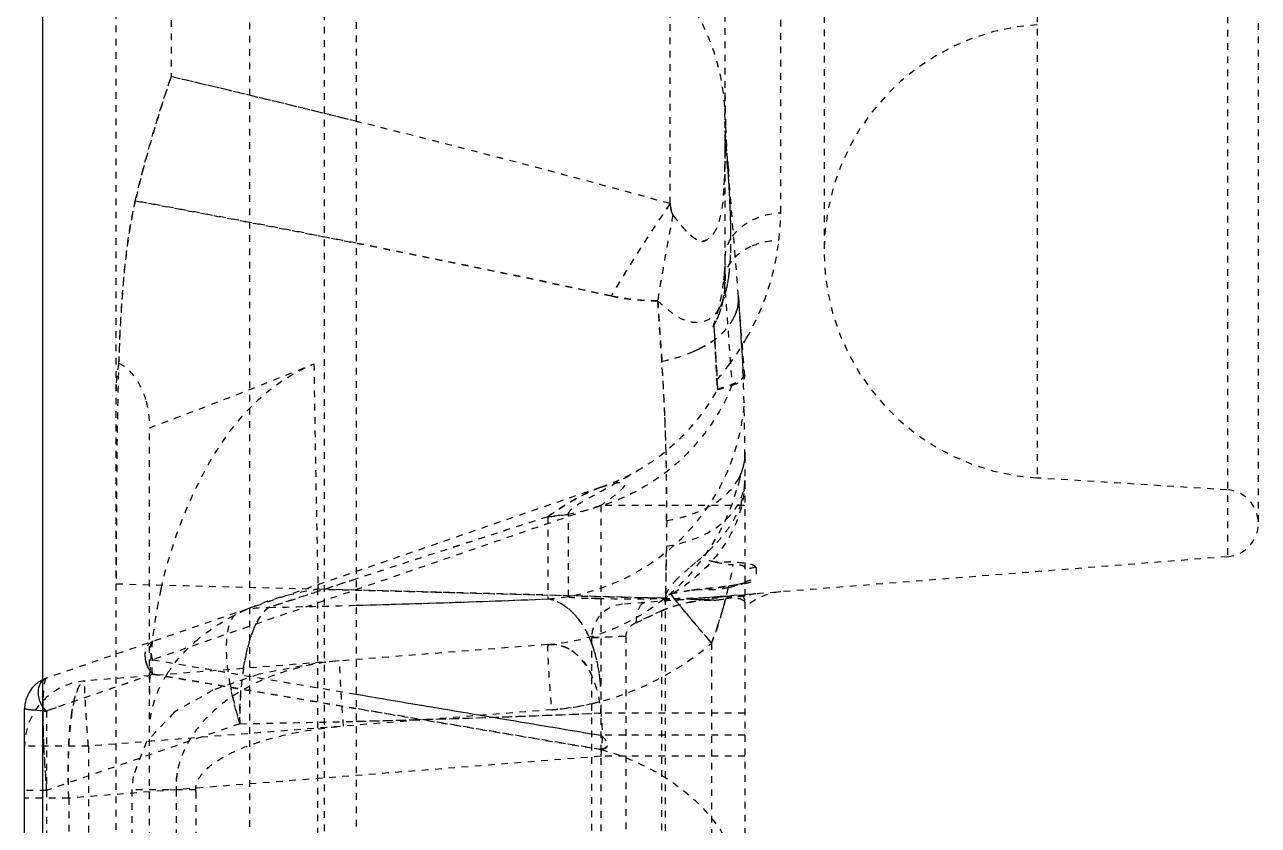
# Model space of a CAD drawing. Header units: millimetres. Extents: x 2748 to 3320, y 1427 to 1884.
# Drawn here: x 3198.89 to 3217.45, y 1609.92 to 1621.97 of the extents above; entities that cross this region are included whole.
import ezdxf

# ---------------------------------------------------------------- set-up
doc = ezdxf.new("R2010")
doc.units = ezdxf.units.MM
doc.linetypes.add('HIDDEN', pattern=[0.2, 0.1, -0.1])
doc.layers.add('21', color=7, linetype='Continuous')

msp = doc.modelspace()

# ---------------------------------------------------------------- linework, layer by layer
at = {"layer": '21', "color": 8, "linetype": 'HIDDEN'}
for p, q in [((3200.269, 1586.253), (3200.269, 1773.081)), ((3202.279, 1759.399), (3202.279, 1586.253)), ((3201.099, 1758.635), (3201.099, 1621.184)), ((3209.434, 1618.215), (3209.434, 1756.243)), ((3216.99, 1731.69), (3216.99, 1613.962)), ((3217.454, 1731.188), (3217.454, 1614.465)), ((3214.126, 1730.506), (3214.126, 1615.146)), ((3210.922, 1727.096), (3210.922, 1618.556)), ((3208.604, 1619.274), (3208.604, 1668.765)), ((3203.407, 1646.734), (3203.394, 1593.191)), ((3203.881, 1646.605), (3203.881, 1593.632)), ((3210.268, 1619.139), (3210.268, 1625.533)), ((3209.729, 1616.681), (3209.434, 1620.367)), ((3209.482, 1619.768), (3209.468, 1619.952)), ((3209.476, 1619.839), (3209.482, 1619.765)), ((3209.417, 1618.159), (3209.536, 1616.544)), ((3209.634, 1617.87), (3209.705, 1616.674)), ((3208.418, 1617.814), (3208.481, 1616.902)), ((3208.481, 1616.902), (3208.418, 1617.814)), ((3209.252, 1617.424), (3209.25, 1617.417)), ((3209.26, 1617.446), (3209.314, 1616.465)), ((3209.325, 1616.485), (3209.276, 1617.221)), ((3209.276, 1617.221), (3209.287, 1617.045)), ((3209.287, 1617.045), (3209.299, 1616.847)), ((3209.299, 1616.847), (3209.313, 1616.627)), ((3209.316, 1616.578), (3209.313, 1616.627)), ((3209.323, 1616.479), (3209.316, 1616.578)), ((3209.729, 1616.675), (3209.729, 1616.676)), ((3209.729, 1616.674), (3209.729, 1616.675)), ((3209.319, 1616.475), (3209.32, 1616.475)), ((3209.325, 1616.485), (3209.323, 1616.479)), ((3200.771, 1579.116), (3200.771, 1615.899)), ((3209.729, 1615.476), (3209.729, 1589.407)), ((3216.982, 1614.968), (3214.126, 1615.146)), ((3207.561, 1615.006), (3199.221, 1612.134)), ((3207.561, 1614.733), (3200.821, 1612.412)), ((3207.561, 1614.733), (3207.561, 1602.086)), ((3209.729, 1614.733), (3207.561, 1614.733)), ((3206.766, 1614.564), (3206.766, 1613.326)), ((3207.075, 1613.365), (3207.075, 1614.601)), ((3208.553, 1614.508), (3208.549, 1614.122)), ((3208.545, 1613.756), (3208.549, 1614.129)), ((3216.99, 1613.962), (3207.887, 1613.246)), ((3209.897, 1613.8), (3209.897, 1613.624)), ((3208.542, 1613.388), (3208.545, 1613.756)), ((3203.304, 1613.539), (3203.306, 1613.475)), ((3203.306, 1586.783), (3203.306, 1613.475)), ((3203.881, 1613.46), (3203.306, 1613.475)), ((3208.966, 1613.462), (3208.928, 1613.46)), ((3209.711, 1613.562), (3209.729, 1613.573)), ((3208.224, 1613.345), (3207.89, 1613.354)), ((3208.467, 1613.339), (3208.224, 1613.345)), ((3208.529, 1613.337), (3208.467, 1613.339)), ((3208.529, 1613.337), (3208.529, 1587.926)), ((3208.541, 1613.388), (3208.53, 1613.337)), ((3208.477, 1613.148), (3208.477, 1589.407)), ((3207.424, 1612.745), (3207.938, 1612.765)), ((3207.938, 1612.765), (3207.424, 1612.745)), ((3207.424, 1612.745), (3207.424, 1596.846)), ((3207.938, 1612.765), (3207.939, 1596.846)), ((3206.766, 1612.641), (3199.802, 1612.093)), ((3209.228, 1612.662), (3209.228, 1600.541)), ((3203.624, 1612.394), (3203.267, 1612.356)), ((3199.221, 1611.644), (3200.821, 1612.195)), ((3200.821, 1612.195), (3200.269, 1611.998)), ((3199.37, 1611.69), (3199.221, 1611.64)), ((3199.221, 1611.644), (3199.221, 1608.235)), ((3206.835, 1611.66), (3199.853, 1611.111)), ((3207.561, 1611.608), (3207.424, 1611.603)), ((3209.729, 1611.608), (3207.561, 1611.608)), ((3202.132, 1611.449), (3199.221, 1610.446)), ((3209.729, 1611.276), (3207.561, 1611.276)), ((3199.853, 1611.111), (3198.894, 1611.111)), ((3199.853, 1611.111), (3199.853, 1604.085)), ((3207.561, 1610.959), (3199.559, 1610.329)), ((3209.729, 1610.959), (3207.561, 1610.959)), ((3200.524, 1610.657), (3200.507, 1610.456)), ((3199.221, 1610.446), (3198.894, 1610.446)), ((3200.507, 1610.456), (3200.507, 1604.286)), ((3201.467, 1610.456), (3200.507, 1610.456)), ((3201.172, 1610.456), (3201.172, 1604.286)), ((3199.559, 1610.329), (3198.894, 1610.329)), ((3199.559, 1610.329), (3199.559, 1604.842)), ((3201.467, 1610.423), (3201.467, 1604.286))]:
    msp.add_line(p, q, dxfattribs=at)
at = {"layer": '21', "color": 7, "linetype": 'Continuous'}
for p, q in [((3199.164, 1657.251), (3199.164, 1507.826)), ((3198.894, 1604.085), (3198.894, 1611.676))]:
    msp.add_line(p, q, dxfattribs=at)
at = {"layer": '21', "color": 8, "linetype": 'HIDDEN'}
for points in [[(3209.469, 1619.933), (3209.443, 1620.445), (3209.434, 1620.961)], [(3209.448, 1613.517), (3209.251, 1613.492), (3209.019, 1613.469), (3208.967, 1613.465)], [(3209.711, 1613.562), (3209.715, 1613.564), (3209.695, 1613.559), (3209.599, 1613.54), (3209.448, 1613.517)], [(3203.267, 1612.356), (3202.417, 1612.193), (3201.726, 1611.955)], [(3201.726, 1611.955), (3201.145, 1611.622), (3200.726, 1611.179), (3200.524, 1610.657)]]:
    msp.add_lwpolyline(points, dxfattribs=at)
for centre, radius, start, end in [((3206.218, 1620.532), 3.216, 0, 70.9999), ((3214.339, 1618.556), 3.417, 93.5697, 266.4303), ((3145.028, 1383.01), 244.686, 76.08223, 76.75264), ((3160.363, 1444.875), 180.948, 74.5378, 76.08345), ((3185.254, 1620.291), 24.18, 359.5271, 0.0175), ((3212.983, 1620.3), 3.548, 180.0291, 189.1836), ((3212.948, 1620.298), 3.514, 180.0012, 183.0738), ((3213.017, 1620.305), 3.583, 186.1367, 189.1701), ((3186.625, 1618.213), 22.905, 2.6009, 3.8069), ((3204.006, 1619.86), 5.421, 355.1395, 356.7762), ((3150.097, 1346.888), 277.062, 78.80633, 79.50602), ((3229.723, 1604.844), 25.578, 145.6556, 149.3464), ((3229.177, 1605.191), 24.932, 145.6077, 149.3942), ((3196.81, 1618.672), 12.71, 0.8229, 2.6167), ((3240.416, 1612.785), 32.391, 168.7498, 171.068), ((3239.357, 1612.974), 31.315, 168.71, 171.1078), ((3163.309, 1413.132), 209.514, 77.76258, 78.83415), ((3206.42, 1619.172), 3.848, 342.0624, 353.2947), ((3206.218, 1618.489), 3.216, 340.6442, 360), ((3206.964, 1618.459), 2.47, 357.4481, 359.9871), ((3205.825, 1618.537), 3.612, 353.5127, 355.277), ((3206.519, 1618.479), 2.916, 355.2791, 357.4448), ((3179.714, 1615.476), 30.015, 0, 4.5739), ((3206.364, 1619.192), 3.908, 330.3555, 342.0358), ((3206.32, 1619.217), 3.958, 323.2304, 330.3618), ((3208.063, 1619.088), 2.225, 280.8413, 293.5034), ((3208.157, 1618.869), 1.987, 293.5253, 296.4062), ((3164.07, 1713.75), 104.507, 290.5594, 292.01504), ((3751.943, 1625.016), 548.758, 180.85131, 181.19842), ((3177.769, 1614.786), 30.785, 2.4146, 3.9415), ((3177.802, 1614.789), 30.751, 359.4769, 3.9412), ((3206.278, 1619.249), 4.011, 319.1815, 323.224), ((3202.609, 1616.46), 2.34, 177.7221, 180.0084), ((3206.514, 1618.046), 3.215, 289, 330.6836), ((3177.846, 1614.79), 30.707, 1.434, 2.4145), ((3177.864, 1614.79), 30.69, 0.9384, 1.4339), ((3209.143, 1615.476), 0.587, 355.8624, 359.979), ((3201.23, 1626.972), 13.588, 299.4823, 300.641), ((3177.827, 1614.79), 30.727, 359.4746, 0.938), ((3202.836, 1617.12), 7.101, 343.7339, 344.0934), ((3208.671, 1615.11), 1.058, 353.3107, 359.9608), ((3206.514, 1615.846), 3.215, 274.5, 344.8198), ((3216.95, 1614.465), 0.504, 274.5, 86.4303), ((3206.515, 1617.969), 3.414, 274.2283, 279.4377), ((3208.264, 1616.482), 1.995, 278.3142, 292.1112), ((3205.123, 1618.404), 5.956, 310.6939, 311.935), ((3206.505, 1616.864), 3.886, 311.9513, 313.4983), ((3200.606, 1623.654), 12.881, 310.1505, 310.7011), ((3209.937, 1613.292), 0.51, 94.5171, 114.1194), ((3207.772, 1611.935), 6.998, 167.2688, 169.0343), ((3202.74, 1615.056), 6.92, 344.4362, 346.9939), ((3210.339, 1612.531), 0.904, 94.5, 132.3651), ((3207.863, 1611.919), 7.091, 169.0523, 173.6984), ((3197.486, 1851.172), 238.027, 271.22446, 272.23444), ((3197.466, 1851.93), 238.785, 271.2254, 271.53946), ((3197.492, 1851.013), 237.868, 271.53909, 272.23447), ((3206.514, 1616.558), 3.242, 274.4694, 279.959), ((3207.82, 1630.331), 16.999, 268.6364, 268.966), ((3207.927, 1612.745), 0.502, 94.5, 180), ((3208.081, 1646.627), 33.298, 269.0245, 270.3891), ((3208.116, 1646.849), 33.519, 270.326, 270.6615), ((3208.175, 1641.697), 28.367, 270.6615, 270.9673), ((3214.998, 1618.362), 8.086, 218.8029, 219.0258), ((3208.909, 1612.603), 0.721, 89.3607, 94.5109), ((3208.635, 1624.13), 10.794, 272.1103, 273.1331), ((3207.747, 1635.924), 22.619, 273.7479, 273.9531), ((3209.194, 1614.542), 1.236, 273.065, 281.5677), ((3208.162, 1629.972), 16.653, 273.9394, 274.4829), ((3203.191, 1614.933), 6.453, 343.4822, 345.6313), ((3209.937, 1612.903), 0.502, 94.5, 114.3894), ((3206.542, 1612.528), 0.84, 51.7673, 54.4961), ((3210.656, 1608.157), 5.445, 113.5888, 115.1026), ((3230.761, 1631.375), 28.527, 219.7243, 220.3097), ((3204.059, 1614.675), 5.547, 341.0654, 343.49), ((3203.718, 1614.781), 5.904, 341.6365, 344.4534), ((3245.397, 1643.761), 47.701, 220.2809, 220.6886), ((3204.902, 1614.385), 4.656, 338.2894, 341.0756), ((3208.091, 1611.894), 7.32, 173.694, 177.8206), ((3205.883, 1612.077), 1.648, 20.2216, 24.6596), ((3205.69, 1612.005), 1.854, 17.0612, 20.2437), ((3201.082, 1612.475), 0.378, 180.084, 189.7569), ((3201.117, 1612.481), 0.414, 189.742, 199.1312), ((3201.15, 1612.497), 0.448, 191.0598, 199.6735), ((3574.266, 3807.679), 2226.805, 260.345623, 260.521491), ((3199.379, 1611.676), 0.485, 109, 117.3142), ((3208.212, 1611.888), 7.441, 177.8143, 180.0014), ((3575.288, 3818.321), 2237.681, 260.366441, 260.541444), ((3202.611, 1611.199), 1.863, 147.4756, 152.9428), ((3206.364, 1611.628), 4.228, 170.9524, 173.462), ((3199.879, 1611.111), 0.985, 94.5, 180), ((3206.635, 1611.596), 4.502, 173.439, 174.2088), ((3204.732, 1611.803), 2.835, 356.0621, 5.9), ((3206.472, 1615.939), 4.294, 276.384, 282.8734), ((3206.489, 1615.863), 4.216, 282.8838, 285.3502), ((3199.237, 1612.96), 1.32, 266.4721, 269.3239), ((3198.306, 1833.925), 222.509, 270.98504, 272.38374), ((3198.342, 1832.836), 221.42, 271.43339, 272.35073), ((3206.469, 1615.968), 4.323, 274.632, 276.3364), ((3198.29, 1834.735), 223.319, 270.98569, 271.43468), ((3218.588, 1611.977), 19.427, 182.6314, 184.305), ((3221.457, 1612.173), 22.303, 184.2536, 184.4401)]:
    msp.add_arc(centre, radius, start, end, dxfattribs=at)
at = {"layer": '21', "color": 7, "linetype": 'Continuous'}
msp.add_arc((3199.379, 1611.676), 0.485, 117.3142, 180, dxfattribs=at)
at = {"layer": '21', "color": 8, "linetype": 'HIDDEN'}
for points, knots in [([(3200.559, 1619.316), (3200.596, 1619.478), (3200.751, 1620.107), (3200.944, 1620.727), (3201.099, 1621.184)], [0, 0, 0, 0, 0.256043, 1, 1, 1, 1]), ([(3201.099, 1621.184), (3201.048, 1621.035), (3200.845, 1620.419), (3200.668, 1619.794), (3200.559, 1619.316)], [0, 0, 0, 0, 0.24356, 1, 1, 1, 1]), ([(3208.604, 1619.274), (3207.988, 1619.445), (3205.497, 1620.12), (3202.99, 1620.739), (3201.099, 1621.184)], [0, 0, 0, 0, 0.247499, 1, 1, 1, 1]), ([(3209.434, 1620.298), (3209.434, 1620.198), (3209.433, 1619.995), (3209.426, 1619.687), (3209.409, 1619.367), (3209.37, 1619.094), (3209.302, 1618.882), (3209.216, 1618.758), (3209.088, 1618.689), (3208.975, 1618.746), (3208.888, 1618.819), (3208.804, 1618.905), (3208.723, 1619.001), (3208.672, 1619.069), (3208.648, 1619.104)], [0, 0, 0, 0, 0.129901, 0.263002, 0.400503, 0.545487, 0.619259, 0.686092, 0.740866, 0.788045, 0.837555, 0.889675, 0.943956, 1, 1, 1, 1]), ([(3209.418, 1619.555), (3209.421, 1619.6), (3209.429, 1619.779), (3209.432, 1619.958), (3209.433, 1620.091)], [0, 0, 0, 0, 0.254661, 1, 1, 1, 1]), ([(3209.48, 1619.734), (3209.476, 1619.792), (3209.462, 1620.013), (3209.478, 1619.813), (3209.482, 1619.765)], [0, 0, 0, 0, 0.549601, 1, 1, 1, 1]), ([(3209.469, 1619.905), (3209.469, 1619.906), (3209.47, 1619.909), (3209.471, 1619.887), (3209.473, 1619.876), (3209.475, 1619.851), (3209.476, 1619.839)], [0, 0, 0, 0, 0.025215, 0.098873, 0.498088, 1, 1, 1, 1]), ([(3208.418, 1617.814), (3208.461, 1617.773), (3208.55, 1617.693), (3208.69, 1617.588), (3208.841, 1617.505), (3209.009, 1617.478), (3209.185, 1617.515), (3209.329, 1617.649), (3209.417, 1617.837), (3209.47, 1618.048), (3209.501, 1618.265), (3209.52, 1618.552), (3209.521, 1618.905), (3209.505, 1619.322), (3209.489, 1619.597), (3209.48, 1619.734)], [0, 0, 0, 0, 0.057135, 0.11259, 0.165997, 0.218337, 0.271338, 0.330193, 0.396692, 0.466312, 0.535601, 0.604238, 0.738848, 0.870587, 1, 1, 1, 1]), ([(3209.48, 1619.734), (3209.477, 1619.776), (3209.473, 1619.833), (3209.47, 1619.891), (3209.469, 1619.905)], [0, 0, 0, 0, 0.740387, 1, 1, 1, 1]), ([(3200.559, 1619.316), (3200.443, 1618.809), (3200.336, 1617.798), (3200.289, 1616.321), (3200.274, 1614.914), (3200.272, 1614), (3200.272, 1613.554)], [0, 0, 0, 0, 0.269788, 0.525195, 0.768208, 1, 1, 1, 1]), ([(3200.311, 1616.874), (3200.326, 1617.275), (3200.368, 1618.092), (3200.466, 1618.908), (3200.559, 1619.316)], [0, 0, 0, 0, 0.489264, 1, 1, 1, 1]), ([(3200.559, 1619.316), (3201.162, 1619.204), (3203.554, 1618.753), (3205.94, 1618.271), (3207.719, 1617.885)], [0, 0, 0, 0, 0.252227, 1, 1, 1, 1]), ([(3208.604, 1619.274), (3208.607, 1619.245), (3208.618, 1619.188), (3208.633, 1619.13), (3208.648, 1619.104)], [0, 0, 0, 0, 0.502243, 1, 1, 1, 1]), ([(3208.648, 1619.104), (3208.633, 1619.13), (3208.618, 1619.187), (3208.607, 1619.245), (3208.604, 1619.274)], [0, 0, 0, 0, 0.497761, 1, 1, 1, 1]), ([(3208.648, 1619.104), (3208.692, 1619.043), (3208.762, 1618.955), (3208.862, 1618.846), (3208.938, 1618.775), (3209.007, 1618.726), (3209.071, 1618.704), (3209.126, 1618.709), (3209.178, 1618.74), (3209.226, 1618.782), (3209.271, 1618.835), (3209.292, 1618.878), (3209.302, 1618.901)], [0, 0, 0, 0, 0.251581, 0.371281, 0.485971, 0.595046, 0.648633, 0.706108, 0.77173, 0.843272, 0.917854, 1, 1, 1, 1]), ([(3209.544, 1618.784), (3209.562, 1618.809), (3209.646, 1618.91), (3209.757, 1618.987), (3209.846, 1619.031)], [0, 0, 0, 0, 0.238092, 1, 1, 1, 1]), ([(3209.846, 1619.031), (3209.878, 1619.046), (3210.012, 1619.103), (3210.158, 1619.132), (3210.268, 1619.138)], [0, 0, 0, 0, 0.244311, 1, 1, 1, 1]), ([(3209.434, 1618.458), (3209.434, 1618.487), (3209.444, 1618.602), (3209.493, 1618.713), (3209.544, 1618.784)], [0, 0, 0, 0, 0.243372, 1, 1, 1, 1]), ([(3209.578, 1618.463), (3209.595, 1618.482), (3209.673, 1618.555), (3209.768, 1618.61), (3209.844, 1618.641)], [0, 0, 0, 0, 0.2391, 1, 1, 1, 1]), ([(3209.844, 1618.641), (3209.938, 1618.68), (3210.073, 1618.714), (3210.208, 1618.723), (3210.242, 1618.723)], [0, 0, 0, 0, 0.753707, 1, 1, 1, 1]), ([(3209.414, 1618.128), (3209.417, 1618.157), (3209.443, 1618.281), (3209.512, 1618.393), (3209.578, 1618.463)], [0, 0, 0, 0, 0.232229, 1, 1, 1, 1]), ([(3209.252, 1617.424), (3209.259, 1617.441), (3209.283, 1617.474), (3209.312, 1617.537), (3209.363, 1617.66), (3209.422, 1617.889), (3209.434, 1618.094), (3209.434, 1618.216)], [0, 0, 0, 0, 0.069001, 0.145473, 0.253386, 0.555372, 1, 1, 1, 1]), ([(3209.434, 1618.215), (3209.434, 1618.054), (3209.417, 1617.802), (3209.326, 1617.569), (3209.286, 1617.491)], [0, 0, 0, 0, 0.64999, 1, 1, 1, 1]), ([(3207.719, 1617.885), (3207.775, 1617.872), (3208.006, 1617.829), (3208.241, 1617.811), (3208.418, 1617.814)], [0, 0, 0, 0, 0.246063, 1, 1, 1, 1]), ([(3208.418, 1617.814), (3208.358, 1617.813), (3208.124, 1617.816), (3207.89, 1617.848), (3207.719, 1617.885)], [0, 0, 0, 0, 0.254412, 1, 1, 1, 1]), ([(3208.481, 1616.902), (3208.639, 1616.933), (3208.94, 1617.025), (3209.329, 1617.24), (3209.582, 1617.535), (3209.642, 1617.768), (3209.634, 1617.87)], [0, 0, 0, 0, 0.298381, 0.578521, 0.81085, 1, 1, 1, 1]), ([(3209.562, 1617.555), (3209.576, 1617.581), (3209.62, 1617.68), (3209.64, 1617.791), (3209.634, 1617.87)], [0, 0, 0, 0, 0.270797, 1, 1, 1, 1]), ([(3209.286, 1617.491), (3209.282, 1617.483), (3209.271, 1617.46), (3209.258, 1617.438), (3209.252, 1617.424)], [0, 0, 0, 0, 0.379002, 1, 1, 1, 1]), ([(3209.258, 1617.438), (3209.258, 1617.441), (3209.261, 1617.421), (3209.262, 1617.418), (3209.263, 1617.411)], [0, 0, 0, 0, 0.25015, 1, 1, 1, 1]), ([(3209.263, 1617.411), (3209.264, 1617.406), (3209.267, 1617.379), (3209.268, 1617.352), (3209.269, 1617.331)], [0, 0, 0, 0, 0.203328, 1, 1, 1, 1]), ([(3209.269, 1617.331), (3209.27, 1617.322), (3209.272, 1617.286), (3209.273, 1617.249), (3209.275, 1617.221)], [0, 0, 0, 0, 0.234889, 1, 1, 1, 1]), ([(3209.041, 1617.089), (3209.061, 1617.1), (3209.141, 1617.141), (3209.218, 1617.189), (3209.271, 1617.228)], [0, 0, 0, 0, 0.257663, 1, 1, 1, 1]), ([(3200.311, 1616.874), (3200.42, 1616.819), (3200.597, 1616.641), (3200.689, 1616.417), (3200.72, 1616.304)], [0, 0, 0, 0, 0.510503, 1, 1, 1, 1]), ([(3200.946, 1613.477), (3201.024, 1613.821), (3201.205, 1614.415), (3201.567, 1615.222), (3201.99, 1615.899), (3202.538, 1616.484), (3202.999, 1616.763), (3203.245, 1616.863)], [0, 0, 0, 0, 0.24985, 0.437322, 0.624923, 0.812485, 1, 1, 1, 1]), ([(3209.317, 1616.471), (3209.322, 1616.481), (3209.351, 1616.495), (3209.425, 1616.521), (3209.52, 1616.547), (3209.614, 1616.588), (3209.666, 1616.62), (3209.698, 1616.65), (3209.711, 1616.669), (3209.72, 1616.68), (3209.723, 1616.687), (3209.729, 1616.688), (3209.729, 1616.683), (3209.729, 1616.681)], [0, 0, 0, 0, 0.065531, 0.182182, 0.50754, 0.674606, 0.822841, 0.887747, 0.944851, 0.96664, 0.980821, 0.987072, 1, 1, 1, 1]), ([(3209.317, 1616.471), (3209.321, 1616.479), (3209.343, 1616.49), (3209.382, 1616.504), (3209.436, 1616.521), (3209.519, 1616.549), (3209.619, 1616.586), (3209.688, 1616.638), (3209.709, 1616.669)], [0, 0, 0, 0, 0.056038, 0.152758, 0.283665, 0.437086, 0.748376, 1, 1, 1, 1]), ([(3209.536, 1616.544), (3209.592, 1616.56), (3209.659, 1616.588), (3209.724, 1616.642), (3209.729, 1616.665), (3209.729, 1616.675)], [0, 0, 0, 0, 0.723099, 0.882357, 1, 1, 1, 1]), ([(3209.709, 1616.669), (3209.712, 1616.673), (3209.717, 1616.679), (3209.721, 1616.687), (3209.729, 1616.69), (3209.729, 1616.684), (3209.729, 1616.682)], [0, 0, 0, 0, 0.403352, 0.676621, 0.796705, 1, 1, 1, 1]), ([(3209.536, 1616.544), (3209.429, 1616.267), (3209.116, 1615.739), (3208.451, 1615.108), (3207.637, 1614.708), (3207.053, 1614.586), (3206.766, 1614.564)], [0, 0, 0, 0, 0.249022, 0.505367, 0.758771, 1, 1, 1, 1]), ([(3209.32, 1616.475), (3209.323, 1616.482), (3209.352, 1616.483), (3209.395, 1616.498), (3209.462, 1616.517), (3209.51, 1616.534), (3209.536, 1616.544)], [0, 0, 0, 0, 0.094225, 0.319254, 0.641301, 1, 1, 1, 1]), ([(3206.766, 1613.326), (3207.126, 1613.354), (3207.866, 1613.539), (3208.826, 1614.188), (3209.497, 1615.142), (3209.69, 1615.889), (3209.719, 1616.254)], [0, 0, 0, 0, 0.240141, 0.497437, 0.75607, 1, 1, 1, 1]), ([(3208.553, 1614.508), (3208.708, 1614.531), (3209.008, 1614.612), (3209.399, 1614.822), (3209.659, 1615.125), (3209.729, 1615.366), (3209.729, 1615.476)], [0, 0, 0, 0, 0.287616, 0.561476, 0.798075, 1, 1, 1, 1]), ([(3209.638, 1615.141), (3209.651, 1615.165), (3209.695, 1615.257), (3209.722, 1615.359), (3209.728, 1615.434)], [0, 0, 0, 0, 0.26424, 1, 1, 1, 1]), ([(3207.075, 1614.601), (3207.075, 1614.628), (3207.123, 1614.684), (3207.208, 1614.743), (3207.316, 1614.808), (3207.472, 1614.897), (3207.674, 1615.007), (3207.836, 1615.097), (3207.918, 1615.144)], [0, 0, 0, 0, 0.079621, 0.191358, 0.317724, 0.450071, 0.72298, 1, 1, 1, 1]), ([(3209.729, 1615.11), (3209.729, 1614.931), (3209.663, 1614.565), (3209.313, 1613.9), (3208.861, 1613.52), (3208.529, 1613.337)], [0, 0, 0, 0, 0.240318, 0.489901, 1, 1, 1, 1]), ([(3208.549, 1614.122), (3208.705, 1614.145), (3209.006, 1614.227), (3209.399, 1614.442), (3209.659, 1614.752), (3209.729, 1614.997), (3209.729, 1615.11)], [0, 0, 0, 0, 0.285666, 0.558701, 0.796132, 1, 1, 1, 1]), ([(3207.561, 1615.006), (3207.431, 1614.961), (3207.156, 1614.827), (3206.902, 1614.66), (3206.766, 1614.564)], [0, 0, 0, 0, 0.453092, 1, 1, 1, 1]), ([(3206.766, 1614.564), (3206.902, 1614.66), (3207.156, 1614.827), (3207.431, 1614.961), (3207.561, 1615.006)], [0, 0, 0, 0, 0.546909, 1, 1, 1, 1]), ([(3207.561, 1615.006), (3207.594, 1615.017), (3207.66, 1615.039), (3207.742, 1615.062), (3207.807, 1615.075), (3207.845, 1615.08), (3207.876, 1615.081), (3207.896, 1615.079), (3207.917, 1615.072), (3207.923, 1615.048), (3207.914, 1615.024), (3207.892, 1614.991), (3207.839, 1614.94), (3207.73, 1614.847), (3207.628, 1614.778), (3207.561, 1614.733)], [0, 0, 0, 0, 0.120327, 0.237176, 0.293639, 0.346985, 0.372321, 0.397361, 0.419187, 0.440898, 0.471446, 0.506083, 0.578401, 0.720797, 1, 1, 1, 1]), ([(3209.442, 1614.334), (3209.467, 1614.366), (3209.557, 1614.494), (3209.629, 1614.635), (3209.667, 1614.745)], [0, 0, 0, 0, 0.258538, 1, 1, 1, 1]), ([(3206.766, 1614.564), (3206.015, 1614.323), (3204.923, 1613.967), (3203.525, 1613.511), (3202.879, 1613.297), (3202.573, 1613.199)], [0, 0, 0, 0, 0.537253, 0.780985, 1, 1, 1, 1]), ([(3206.766, 1614.564), (3206.513, 1614.482), (3205.547, 1614.169), (3204.581, 1613.856), (3203.87, 1613.623)], [0, 0, 0, 0, 0.262535, 1, 1, 1, 1]), ([(3208.549, 1614.122), (3208.548, 1614.056), (3208.544, 1613.794), (3208.536, 1613.533), (3208.529, 1613.337)], [0, 0, 0, 0, 0.252715, 1, 1, 1, 1]), ([(3208.675, 1613.592), (3208.693, 1613.611), (3208.768, 1613.688), (3208.85, 1613.756), (3208.912, 1613.808)], [0, 0, 0, 0, 0.241829, 1, 1, 1, 1]), ([(3209.283, 1613.882), (3209.257, 1613.886), (3209.216, 1613.894), (3209.164, 1613.91), (3209.134, 1613.924), (3209.114, 1613.945), (3209.119, 1613.962), (3209.123, 1613.967)], [0, 0, 0, 0, 0.388581, 0.617032, 0.78445, 0.896446, 1, 1, 1, 1]), ([(3209.228, 1612.662), (3209.264, 1612.751), (3209.402, 1613.136), (3209.498, 1613.536), (3209.555, 1613.843)], [0, 0, 0, 0, 0.234975, 1, 1, 1, 1]), ([(3209.897, 1613.8), (3209.893, 1613.818), (3209.827, 1613.849), (3209.709, 1613.867), (3209.514, 1613.883), (3209.366, 1613.883), (3209.283, 1613.882)], [0, 0, 0, 0, 0.089809, 0.290699, 0.603739, 1, 1, 1, 1]), ([(3209.283, 1613.882), (3209.303, 1613.879), (3209.393, 1613.861), (3209.483, 1613.844), (3209.555, 1613.843)], [0, 0, 0, 0, 0.218471, 1, 1, 1, 1]), ([(3209.729, 1613.793), (3209.729, 1613.813), (3209.681, 1613.833), (3209.624, 1613.84), (3209.579, 1613.843), (3209.555, 1613.843)], [0, 0, 0, 0, 0.305836, 0.604556, 1, 1, 1, 1]), ([(3203.87, 1613.623), (3203.644, 1613.549), (3203.211, 1613.408), (3202.778, 1613.269), (3202.573, 1613.199)], [0, 0, 0, 0, 0.522684, 1, 1, 1, 1]), ([(3208.93, 1613.46), (3209.054, 1613.471), (3209.282, 1613.492), (3209.551, 1613.527), (3209.724, 1613.557), (3209.815, 1613.579), (3209.867, 1613.596), (3209.897, 1613.615), (3209.897, 1613.624)], [0, 0, 0, 0, 0.377395, 0.696574, 0.819744, 0.912717, 0.972388, 1, 1, 1, 1]), ([(3202.278, 1613.189), (3202.361, 1613.225), (3202.693, 1613.353), (3203.042, 1613.436), (3203.306, 1613.475)], [0, 0, 0, 0, 0.251235, 1, 1, 1, 1]), ([(3208.542, 1613.388), (3208.548, 1613.406), (3208.582, 1613.48), (3208.633, 1613.546), (3208.675, 1613.592)], [0, 0, 0, 0, 0.232924, 1, 1, 1, 1]), ([(3208.614, 1613.401), (3208.657, 1613.414), (3208.762, 1613.433), (3208.868, 1613.451), (3208.93, 1613.46)], [0, 0, 0, 0, 0.413526, 1, 1, 1, 1]), ([(3209.287, 1613.465), (3209.231, 1613.461), (3209.124, 1613.461), (3209.017, 1613.468), (3208.967, 1613.465)], [0, 0, 0, 0, 0.524191, 1, 1, 1, 1]), ([(3209.483, 1613.498), (3209.53, 1613.511), (3209.606, 1613.531), (3209.683, 1613.551), (3209.711, 1613.562)], [0, 0, 0, 0, 0.621652, 1, 1, 1, 1]), ([(3207.561, 1611.608), (3207.576, 1611.845), (3207.556, 1612.276), (3207.385, 1612.826), (3207.111, 1613.187), (3206.876, 1613.305), (3206.766, 1613.326)], [0, 0, 0, 0, 0.349332, 0.629538, 0.836435, 1, 1, 1, 1]), ([(3207.03, 1613.212), (3207.01, 1613.227), (3206.929, 1613.279), (3206.836, 1613.314), (3206.766, 1613.326)], [0, 0, 0, 0, 0.260628, 1, 1, 1, 1]), ([(3207.075, 1613.365), (3207.074, 1613.36), (3207.096, 1613.354), (3207.121, 1613.35), (3207.163, 1613.347), (3207.226, 1613.343), (3207.311, 1613.339), (3207.38, 1613.337), (3207.416, 1613.336)], [0, 0, 0, 0, 0.043505, 0.137204, 0.259477, 0.396446, 0.69179, 1, 1, 1, 1]), ([(3208.094, 1612.968), (3208.097, 1613.009), (3208.106, 1613.081), (3208.133, 1613.186), (3208.18, 1613.269), (3208.222, 1613.272)], [0, 0, 0, 0, 0.352406, 0.626558, 1, 1, 1, 1]), ([(3208.163, 1613.232), (3208.168, 1613.238), (3208.183, 1613.257), (3208.206, 1613.271), (3208.222, 1613.272)], [0, 0, 0, 0, 0.31251, 1, 1, 1, 1]), ([(3209.729, 1613.371), (3209.729, 1613.373), (3209.719, 1613.378), (3209.69, 1613.378), (3209.62, 1613.376), (3209.508, 1613.365), (3209.355, 1613.35), (3209.167, 1613.326), (3208.867, 1613.275), (3208.631, 1613.215), (3208.477, 1613.148)], [0, 0, 0, 0, 0.006, 0.019946, 0.074609, 0.164153, 0.285497, 0.434808, 0.607541, 1, 1, 1, 1]), ([(3208.477, 1613.148), (3208.512, 1613.163), (3208.647, 1613.216), (3208.789, 1613.253), (3208.895, 1613.276)], [0, 0, 0, 0, 0.25717, 1, 1, 1, 1]), ([(3208.509, 1613.324), (3208.501, 1613.319), (3208.55, 1613.309), (3208.578, 1613.312), (3208.643, 1613.311), (3208.711, 1613.314), (3208.82, 1613.32), (3208.904, 1613.326), (3208.961, 1613.33)], [0, 0, 0, 0, 0.061454, 0.157469, 0.288402, 0.445731, 0.621065, 1, 1, 1, 1]), ([(3208.591, 1613.391), (3208.592, 1613.392), (3208.599, 1613.397), (3208.607, 1613.399), (3208.614, 1613.401)], [0, 0, 0, 0, 0.161262, 1, 1, 1, 1]), ([(3208.611, 1613.409), (3208.61, 1613.408), (3208.615, 1613.402), (3208.62, 1613.392), (3208.634, 1613.374), (3208.661, 1613.337), (3208.713, 1613.273), (3208.791, 1613.178), (3208.888, 1613.062), (3209.035, 1612.887), (3209.15, 1612.753), (3209.228, 1612.662)], [0, 0, 0, 0, 0.004471, 0.017259, 0.039114, 0.070624, 0.163364, 0.292389, 0.451796, 0.630598, 1, 1, 1, 1]), ([(3208.697, 1613.294), (3208.686, 1613.307), (3208.659, 1613.342), (3208.629, 1613.377), (3208.614, 1613.401)], [0, 0, 0, 0, 0.364095, 1, 1, 1, 1]), ([(3208.654, 1613.334), (3208.688, 1613.335), (3208.814, 1613.337), (3208.94, 1613.341), (3209.033, 1613.344)], [0, 0, 0, 0, 0.26353, 1, 1, 1, 1]), ([(3209.228, 1612.662), (3209.176, 1612.722), (3208.993, 1612.936), (3208.811, 1613.151), (3208.685, 1613.309)], [0, 0, 0, 0, 0.281679, 1, 1, 1, 1]), ([(3208.685, 1613.309), (3208.694, 1613.297), (3208.739, 1613.242), (3208.784, 1613.187), (3208.82, 1613.144)], [0, 0, 0, 0, 0.207492, 1, 1, 1, 1]), ([(3208.895, 1613.276), (3208.933, 1613.284), (3209.07, 1613.311), (3209.209, 1613.331), (3209.31, 1613.344)], [0, 0, 0, 0, 0.273251, 1, 1, 1, 1]), ([(3208.917, 1613.324), (3209.001, 1613.323), (3209.175, 1613.294), (3209.352, 1613.313), (3209.442, 1613.332)], [0, 0, 0, 0, 0.476314, 1, 1, 1, 1]), ([(3209.228, 1612.662), (3209.248, 1612.714), (3209.331, 1612.934), (3209.398, 1613.159), (3209.442, 1613.332)], [0, 0, 0, 0, 0.238407, 1, 1, 1, 1]), ([(3209.284, 1613.356), (3209.296, 1613.356), (3209.312, 1613.356), (3209.329, 1613.357), (3209.334, 1613.358)], [0, 0, 0, 0, 0.70879, 1, 1, 1, 1]), ([(3209.334, 1613.358), (3209.34, 1613.358), (3209.37, 1613.36), (3209.4, 1613.363), (3209.424, 1613.366)], [0, 0, 0, 0, 0.211767, 1, 1, 1, 1]), ([(3209.424, 1613.366), (3209.453, 1613.367), (3209.504, 1613.367), (3209.574, 1613.35), (3209.634, 1613.337), (3209.673, 1613.325), (3209.69, 1613.316)], [0, 0, 0, 0, 0.3239, 0.551644, 0.787792, 1, 1, 1, 1]), ([(3209.729, 1613.365), (3209.729, 1613.367), (3209.72, 1613.369), (3209.697, 1613.369), (3209.638, 1613.364), (3209.551, 1613.352), (3209.481, 1613.339), (3209.442, 1613.332)], [0, 0, 0, 0, 0.020152, 0.071522, 0.272164, 0.590599, 1, 1, 1, 1]), ([(3209.442, 1613.332), (3209.469, 1613.337), (3209.553, 1613.352), (3209.637, 1613.365), (3209.694, 1613.368)], [0, 0, 0, 0, 0.321485, 1, 1, 1, 1]), ([(3209.729, 1613.301), (3209.729, 1613.314), (3209.724, 1613.341), (3209.692, 1613.37), (3209.643, 1613.382), (3209.607, 1613.381), (3209.586, 1613.379)], [0, 0, 0, 0, 0.207901, 0.408958, 0.661144, 1, 1, 1, 1]), ([(3209.616, 1613.374), (3209.64, 1613.376), (3209.675, 1613.377), (3209.712, 1613.379), (3209.724, 1613.376)], [0, 0, 0, 0, 0.659684, 1, 1, 1, 1]), ([(3209.69, 1613.316), (3209.694, 1613.314), (3209.706, 1613.307), (3209.717, 1613.296), (3209.722, 1613.287)], [0, 0, 0, 0, 0.286778, 1, 1, 1, 1]), ([(3201.465, 1612.689), (3201.523, 1612.739), (3201.773, 1612.937), (3202.056, 1613.093), (3202.278, 1613.189)], [0, 0, 0, 0, 0.241338, 1, 1, 1, 1]), ([(3202.132, 1611.449), (3202.07, 1611.648), (3201.996, 1611.942), (3201.942, 1612.324), (3201.927, 1612.57), (3201.938, 1612.782), (3201.976, 1612.979), (3202.059, 1613.111), (3202.132, 1613.136)], [0, 0, 0, 0, 0.353871, 0.512916, 0.653767, 0.77319, 0.869598, 1, 1, 1, 1]), ([(3202.573, 1613.199), (3202.495, 1613.151), (3202.353, 1612.946), (3202.224, 1612.546), (3202.142, 1612.024), (3202.129, 1611.643), (3202.132, 1611.449)], [0, 0, 0, 0, 0.14846, 0.383413, 0.684135, 1, 1, 1, 1]), ([(3202.391, 1612.98), (3202.404, 1613.005), (3202.452, 1613.088), (3202.516, 1613.164), (3202.573, 1613.199)], [0, 0, 0, 0, 0.304019, 1, 1, 1, 1]), ([(3207.209, 1613.044), (3207.197, 1613.058), (3207.152, 1613.11), (3207.102, 1613.157), (3207.062, 1613.188)], [0, 0, 0, 0, 0.264065, 1, 1, 1, 1]), ([(3207.381, 1612.765), (3207.369, 1612.792), (3207.32, 1612.89), (3207.26, 1612.983), (3207.209, 1613.044)], [0, 0, 0, 0, 0.27071, 1, 1, 1, 1]), ([(3202.188, 1612.293), (3202.209, 1612.425), (3202.258, 1612.659), (3202.341, 1612.886), (3202.391, 1612.98)], [0, 0, 0, 0, 0.555228, 1, 1, 1, 1]), ([(3208.094, 1612.969), (3208.054, 1612.95), (3207.978, 1612.899), (3207.938, 1612.809), (3207.938, 1612.765)], [0, 0, 0, 0, 0.500449, 1, 1, 1, 1]), ([(3209.322, 1612.921), (3209.315, 1612.899), (3209.285, 1612.812), (3209.253, 1612.726), (3209.228, 1612.662)], [0, 0, 0, 0, 0.255684, 1, 1, 1, 1]), ([(3200.821, 1612.685), (3200.786, 1612.673), (3200.719, 1612.614), (3200.703, 1612.531), (3200.703, 1612.488)], [0, 0, 0, 0, 0.462956, 1, 1, 1, 1]), ([(3200.821, 1612.685), (3200.785, 1612.673), (3200.718, 1612.608), (3200.705, 1612.521), (3200.703, 1612.475)], [0, 0, 0, 0, 0.45173, 1, 1, 1, 1]), ([(3200.788, 1612.595), (3200.788, 1612.607), (3200.79, 1612.637), (3200.801, 1612.678), (3200.821, 1612.685)], [0, 0, 0, 0, 0.351194, 1, 1, 1, 1]), ([(3201.04, 1612.201), (3201.067, 1612.245), (3201.191, 1612.422), (3201.341, 1612.581), (3201.465, 1612.689)], [0, 0, 0, 0, 0.239695, 1, 1, 1, 1]), ([(3200.821, 1612.412), (3200.816, 1612.428), (3200.799, 1612.488), (3200.788, 1612.55), (3200.788, 1612.595)], [0, 0, 0, 0, 0.277653, 1, 1, 1, 1]), ([(3206.766, 1612.641), (3206.765, 1612.641), (3206.764, 1612.633), (3206.763, 1612.622), (3206.762, 1612.599), (3206.762, 1612.552), (3206.765, 1612.468), (3206.771, 1612.343), (3206.78, 1612.189), (3206.795, 1611.958), (3206.809, 1611.779), (3206.818, 1611.659)], [0, 0, 0, 0, 0.004719, 0.017611, 0.039556, 0.071176, 0.164235, 0.293646, 0.453371, 0.632194, 1, 1, 1, 1]), ([(3207.087, 1612.571), (3207.062, 1612.585), (3206.962, 1612.633), (3206.848, 1612.647), (3206.766, 1612.641)], [0, 0, 0, 0, 0.257758, 1, 1, 1, 1]), ([(3206.766, 1612.641), (3206.822, 1612.645), (3206.935, 1612.639), (3207.169, 1612.548), (3207.438, 1612.242), (3207.552, 1611.793), (3207.589, 1611.345), (3207.578, 1611.089), (3207.561, 1610.959)], [0, 0, 0, 0, 0.079628, 0.160332, 0.354197, 0.634278, 0.811131, 1, 1, 1, 1]), ([(3206.818, 1611.659), (3207.257, 1611.695), (3208.131, 1611.902), (3208.893, 1612.376), (3209.228, 1612.662)], [0, 0, 0, 0, 0.499981, 1, 1, 1, 1]), ([(3207.433, 1612.158), (3207.411, 1612.207), (3207.328, 1612.368), (3207.198, 1612.509), (3207.087, 1612.571)], [0, 0, 0, 0, 0.29541, 1, 1, 1, 1]), ([(3207.553, 1612.094), (3207.548, 1612.135), (3207.529, 1612.289), (3207.496, 1612.441), (3207.463, 1612.549)], [0, 0, 0, 0, 0.26573, 1, 1, 1, 1]), ([(3200.728, 1612.346), (3200.733, 1612.331), (3200.756, 1612.277), (3200.79, 1612.226), (3200.821, 1612.195)], [0, 0, 0, 0, 0.260413, 1, 1, 1, 1]), ([(3200.821, 1612.195), (3200.817, 1612.209), (3200.807, 1612.282), (3200.812, 1612.355), (3200.821, 1612.412)], [0, 0, 0, 0, 0.208493, 1, 1, 1, 1]), ([(3200.821, 1612.195), (3200.817, 1612.209), (3200.807, 1612.281), (3200.812, 1612.355), (3200.821, 1612.412)], [0, 0, 0, 0, 0.208098, 1, 1, 1, 1]), ([(3203.624, 1612.394), (3203.347, 1612.371), (3202.795, 1612.264), (3202.15, 1611.972), (3201.7, 1611.625), (3201.412, 1611.298), (3201.211, 1610.903), (3201.164, 1610.604), (3201.172, 1610.456)], [0, 0, 0, 0, 0.244254, 0.490005, 0.614632, 0.741058, 0.869693, 1, 1, 1, 1]), ([(3203.692, 1611.413), (3203.682, 1611.533), (3203.669, 1611.712), (3203.654, 1611.943), (3203.645, 1612.097), (3203.639, 1612.222), (3203.636, 1612.306), (3203.636, 1612.353), (3203.637, 1612.376), (3203.638, 1612.387), (3203.639, 1612.395), (3203.64, 1612.395)], [0, 0, 0, 0, 0.367804, 0.546683, 0.70635, 0.836073, 0.928818, 0.960467, 0.982473, 0.99533, 1, 1, 1, 1]), ([(3199.221, 1612.134), (3199.216, 1612.132), (3199.207, 1612.119), (3199.191, 1612.074), (3199.177, 1611.978), (3199.169, 1611.823), (3199.166, 1611.616), (3199.17, 1611.365), (3199.185, 1610.97), (3199.207, 1610.66), (3199.221, 1610.446)], [0, 0, 0, 0, 0.009565, 0.026598, 0.085636, 0.178072, 0.301224, 0.451167, 0.622134, 1, 1, 1, 1]), ([(3199.221, 1612.134), (3199.211, 1612.131), (3199.197, 1612.095), (3199.185, 1612.033), (3199.175, 1611.933), (3199.172, 1611.857), (3199.17, 1611.813)], [0, 0, 0, 0, 0.099743, 0.300404, 0.602747, 1, 1, 1, 1]), ([(3207.502, 1611.968), (3207.497, 1611.985), (3207.477, 1612.05), (3207.453, 1612.113), (3207.433, 1612.158)], [0, 0, 0, 0, 0.262738, 1, 1, 1, 1]), ([(3199.559, 1610.329), (3199.55, 1610.554), (3199.548, 1610.968), (3199.586, 1611.508), (3199.651, 1611.864), (3199.724, 1612.042), (3199.778, 1612.091), (3199.802, 1612.093)], [0, 0, 0, 0, 0.371577, 0.679316, 0.894153, 0.959811, 1, 1, 1, 1]), ([(3199.597, 1611.574), (3199.602, 1611.612), (3199.623, 1611.739), (3199.651, 1611.867), (3199.685, 1611.951)], [0, 0, 0, 0, 0.297706, 1, 1, 1, 1]), ([(3199.685, 1611.951), (3199.699, 1611.988), (3199.724, 1612.045), (3199.778, 1612.091), (3199.802, 1612.093)], [0, 0, 0, 0, 0.623716, 1, 1, 1, 1]), ([(3199.853, 1611.111), (3199.844, 1611.236), (3199.83, 1611.418), (3199.815, 1611.649), (3199.807, 1611.796), (3199.801, 1611.916), (3199.798, 1611.998), (3199.798, 1612.047), (3199.798, 1612.072), (3199.8, 1612.083), (3199.8, 1612.093), (3199.802, 1612.093)], [0, 0, 0, 0, 0.382347, 0.555094, 0.70637, 0.830511, 0.92295, 0.956009, 0.979914, 0.994532, 1, 1, 1, 1]), ([(3200.771, 1611.317), (3200.771, 1611.377), (3200.786, 1611.629), (3200.864, 1611.876), (3200.951, 1612.047)], [0, 0, 0, 0, 0.237876, 1, 1, 1, 1]), ([(3201.985, 1612.045), (3201.994, 1611.996), (3202.033, 1611.796), (3202.086, 1611.597), (3202.132, 1611.449)], [0, 0, 0, 0, 0.240792, 1, 1, 1, 1]), ([(3202.132, 1611.449), (3202.131, 1611.498), (3202.13, 1611.698), (3202.141, 1611.899), (3202.156, 1612.05)], [0, 0, 0, 0, 0.245514, 1, 1, 1, 1]), ([(3199.218, 1611.643), (3199.207, 1611.653), (3199.167, 1611.697), (3199.138, 1611.752), (3199.123, 1611.795)], [0, 0, 0, 0, 0.240942, 1, 1, 1, 1]), ([(3199.17, 1611.813), (3199.17, 1611.798), (3199.168, 1611.735), (3199.168, 1611.671), (3199.168, 1611.622)], [0, 0, 0, 0, 0.231373, 1, 1, 1, 1]), ([(3199.221, 1611.64), (3199.169, 1611.639), (3199.098, 1611.644), (3199.013, 1611.653), (3198.969, 1611.658), (3198.937, 1611.662), (3198.913, 1611.667), (3198.903, 1611.672), (3198.894, 1611.674), (3198.894, 1611.676)], [0, 0, 0, 0, 0.47079, 0.644712, 0.776991, 0.874351, 0.943, 0.984797, 1, 1, 1, 1]), ([(3199.168, 1611.622), (3199.168, 1611.582), (3199.169, 1611.403), (3199.175, 1611.224), (3199.181, 1611.085)], [0, 0, 0, 0, 0.22391, 1, 1, 1, 1]), ([(3199.559, 1610.329), (3199.548, 1610.554), (3199.545, 1610.969), (3199.57, 1611.385), (3199.597, 1611.574)], [0, 0, 0, 0, 0.541413, 1, 1, 1, 1]), ([(3201.469, 1610.423), (3201.462, 1610.477), (3201.487, 1610.601), (3201.616, 1610.765), (3201.82, 1610.919), (3202.096, 1611.06), (3202.435, 1611.185), (3202.969, 1611.327), (3203.397, 1611.39), (3203.692, 1611.413)], [0, 0, 0, 0, 0.062966, 0.139733, 0.237686, 0.358077, 0.49896, 0.656337, 1, 1, 1, 1]), ([(3207.561, 1611.061), (3207.584, 1611.065), (3207.617, 1611.074), (3207.661, 1611.098), (3207.667, 1611.14), (3207.649, 1611.179), (3207.62, 1611.23), (3207.585, 1611.259), (3207.561, 1611.276)], [0, 0, 0, 0, 0.219572, 0.329422, 0.44243, 0.582268, 0.723395, 1, 1, 1, 1]), ([(3207.561, 1611.276), (3207.584, 1611.259), (3207.626, 1611.221), (3207.67, 1611.158), (3207.655, 1611.103), (3207.615, 1611.076), (3207.583, 1611.065), (3207.561, 1611.061)], [0, 0, 0, 0, 0.279494, 0.554456, 0.673785, 0.781948, 1, 1, 1, 1]), ([(3207.561, 1611.061), (3207.859, 1610.981), (3208.435, 1610.748), (3209.152, 1610.191), (3209.621, 1609.471), (3209.729, 1608.929), (3209.729, 1608.674)], [0, 0, 0, 0, 0.268692, 0.533063, 0.778168, 1, 1, 1, 1])]:
    msp.add_open_spline(points, degree=3, knots=knots, dxfattribs=at)
for points in [[(3210.242, 1618.723), (3210.258, 1618.861), (3210.268, 1619), (3210.268, 1619.139)], [(3209.516, 1618.533), (3209.52, 1618.64), (3209.52, 1618.747), (3209.519, 1618.855)], [(3209.491, 1618.204), (3209.505, 1618.313), (3209.512, 1618.423), (3209.516, 1618.533)], [(3209.426, 1617.885), (3209.458, 1617.989), (3209.478, 1618.096), (3209.491, 1618.204)], [(3209.348, 1617.703), (3209.381, 1617.76), (3209.406, 1617.823), (3209.426, 1617.885)], [(3209.291, 1617.623), (3209.313, 1617.648), (3209.331, 1617.675), (3209.348, 1617.703)], [(3200.311, 1616.874), (3200.287, 1616.769), (3200.275, 1616.661), (3200.27, 1616.553)], [(3200.72, 1616.304), (3200.755, 1616.172), (3200.771, 1616.035), (3200.771, 1615.899)], [(3209.729, 1615.539), (3209.728, 1615.415), (3209.699, 1615.292), (3209.666, 1615.173)], [(3209.653, 1615.131), (3209.641, 1615.089), (3209.629, 1615.047), (3209.617, 1615.004)], [(3209.667, 1614.745), (3209.693, 1614.824), (3209.712, 1614.905), (3209.722, 1614.987)], [(3209.18, 1614.045), (3209.225, 1614.088), (3209.269, 1614.132), (3209.311, 1614.177)], [(3209.311, 1614.177), (3209.357, 1614.227), (3209.401, 1614.279), (3209.442, 1614.334)], [(3209.729, 1613.581), (3209.782, 1613.605), (3209.84, 1613.619), (3209.897, 1613.624)], [(3200.272, 1613.554), (3203.024, 1613.483), (3205.777, 1613.411), (3208.529, 1613.337)], [(3207.89, 1613.354), (3206.554, 1613.39), (3205.218, 1613.425), (3203.881, 1613.46)], [(3209.483, 1613.498), (3209.419, 1613.481), (3209.353, 1613.47), (3209.287, 1613.465)], [(3209.083, 1613.311), (3209.028, 1613.316), (3208.973, 1613.323), (3208.917, 1613.324)], [(3209.26, 1613.308), (3209.202, 1613.305), (3209.142, 1613.306), (3209.083, 1613.311)], [(3209.225, 1613.353), (3209.245, 1613.354), (3209.264, 1613.355), (3209.284, 1613.356)], [(3209.694, 1613.368), (3209.703, 1613.369), (3209.711, 1613.369), (3209.719, 1613.369)], [(3209.722, 1613.287), (3209.727, 1613.278), (3209.729, 1613.267), (3209.729, 1613.256)], [(3202.132, 1613.136), (3202.272, 1613.185), (3202.424, 1613.206), (3202.573, 1613.199)], [(3208.477, 1613.148), (3208.348, 1613.091), (3208.222, 1613.028), (3208.094, 1612.969)], [(3208.094, 1612.969), (3208.179, 1613.008), (3208.262, 1613.049), (3208.346, 1613.088)], [(3208.094, 1612.968), (3208.097, 1613.004), (3208.101, 1613.039), (3208.107, 1613.073)], [(3200.703, 1612.488), (3200.703, 1612.462), (3200.706, 1612.436), (3200.71, 1612.411)], [(3200.726, 1612.346), (3200.739, 1612.308), (3200.758, 1612.271), (3200.782, 1612.238)], [(3200.821, 1612.412), (3201.841, 1612.238), (3202.861, 1612.065), (3203.881, 1611.893)], [(3199.159, 1612.093), (3199.176, 1612.111), (3199.197, 1612.126), (3199.221, 1612.134)], [(3199.16, 1612.092), (3199.177, 1612.111), (3199.197, 1612.126), (3199.221, 1612.134)], [(3200.782, 1612.238), (3200.794, 1612.223), (3200.807, 1612.208), (3200.821, 1612.195)], [(3203.881, 1611.677), (3202.861, 1611.849), (3201.841, 1612.022), (3200.821, 1612.195)], [(3199.163, 1611.71), (3199.146, 1611.736), (3199.132, 1611.764), (3199.122, 1611.794)], [(3203.881, 1611.893), (3205.108, 1611.686), (3206.334, 1611.481), (3207.561, 1611.276)], [(3199.221, 1611.64), (3199.199, 1611.66), (3199.179, 1611.684), (3199.163, 1611.71)], [(3207.561, 1611.061), (3206.334, 1611.266), (3205.108, 1611.471), (3203.881, 1611.677)], [(3201.188, 1610.707), (3201.174, 1610.624), (3201.169, 1610.54), (3201.172, 1610.456)]]:
    msp.add_open_spline(points, degree=3, dxfattribs=at)
at = {"layer": '21', "color": 7, "linetype": 'Continuous'}
for points, knots in [([(3199.122, 1611.794), (3199.113, 1611.821), (3199.089, 1611.92), (3199.108, 1612.039), (3199.159, 1612.093)], [0, 0, 0, 0, 0.280401, 1, 1, 1, 1]), ([(3198.933, 1611.663), (3198.923, 1611.665), (3198.913, 1611.669), (3198.894, 1611.672), (3198.894, 1611.676)], [0, 0, 0, 0, 0.729376, 1, 1, 1, 1]), ([(3199.156, 1611.642), (3199.108, 1611.645), (3199.034, 1611.654), (3198.959, 1611.659), (3198.933, 1611.663)], [0, 0, 0, 0, 0.639989, 1, 1, 1, 1])]:
    msp.add_open_spline(points, degree=3, knots=knots, dxfattribs=at)

doc.saveas('drawing.dxf')
